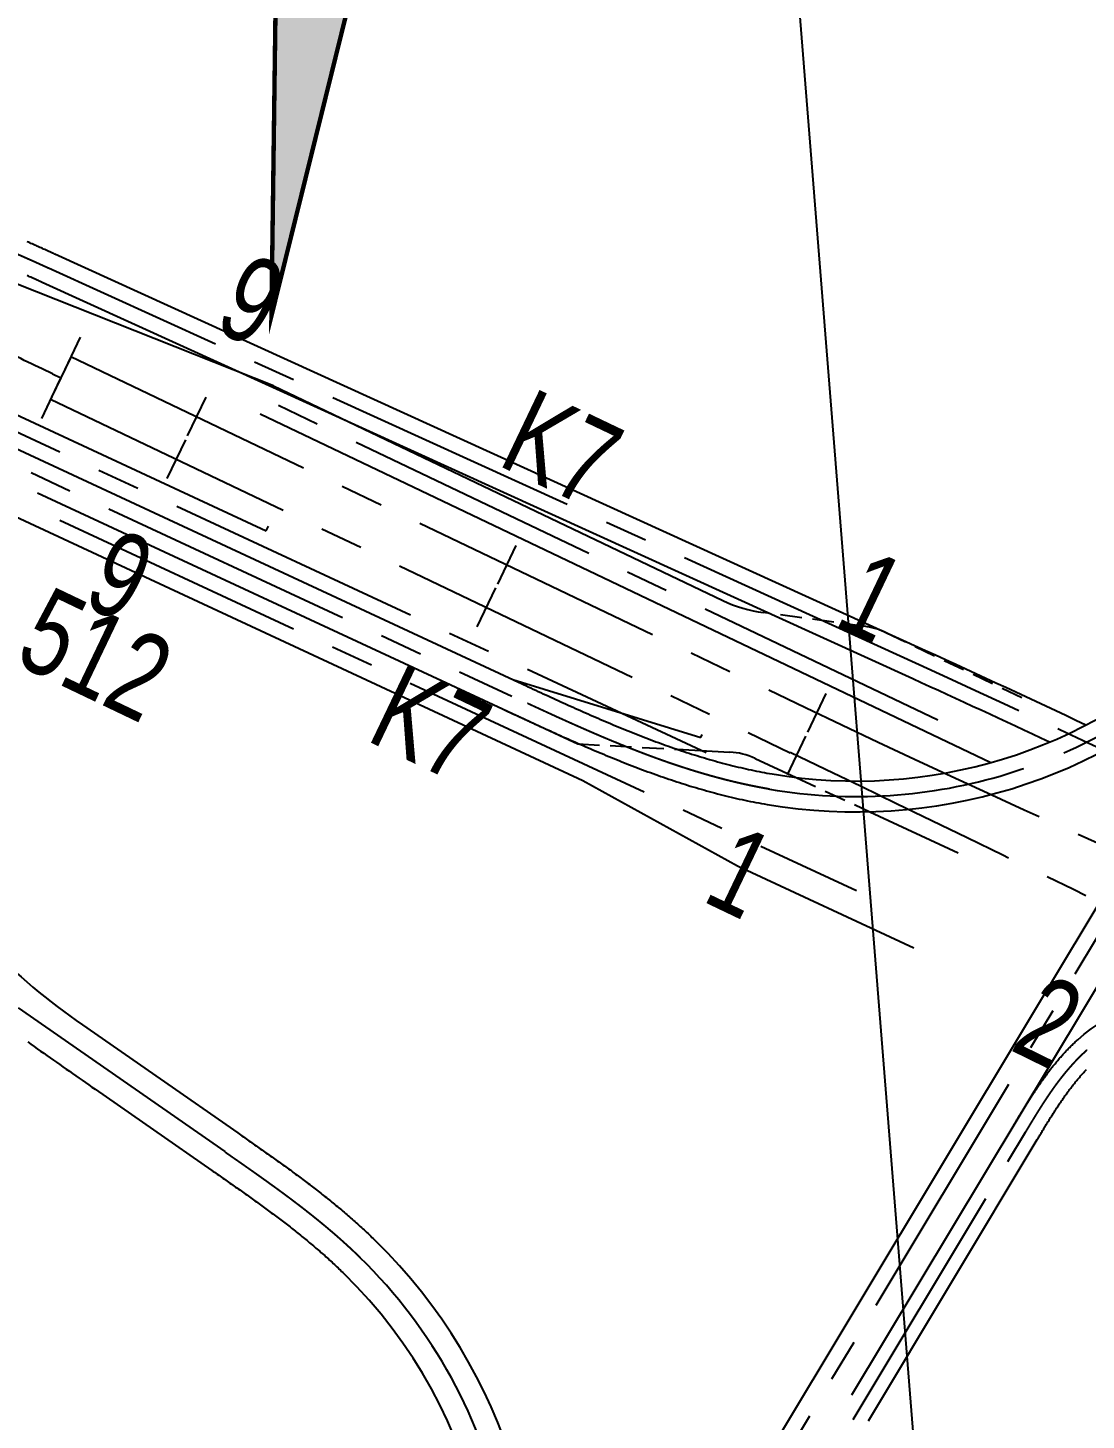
# Model space of a CAD drawing. Header units: millimetres. Extents: x 29316 to 52938, y 29851 to 35526.
# Drawn here: x 36572.7 to 36880.6, y 32981.2 to 33386.2 of the extents above; entities that cross this region are included whole.
import ezdxf
from ezdxf.enums import TextEntityAlignment as Align

# ---------------------------------------------------------------- set-up
doc = ezdxf.new("R2010")
doc.units = ezdxf.units.MM
doc.header["$MEASUREMENT"] = 0
doc.linetypes.add('CENTER2', pattern=[1.125, 0.75, -0.125, 0.125, -0.125])
doc.linetypes.add('DASHED2', pattern=[0.375, 0.25, -0.125])
doc.layers.get('0').update_dxf_attribs({"linetype": 'CONTINUOUS'})
for name, color, linetype in [('D-道路-车行道边线', 5, 'CONTINUOUS'), ('标注_桩号', 2, 'CONTINUOUS'), ('道路中线_A', 7, 'CONTINUOUS')]:
    doc.layers.add(name, color=color, linetype=linetype)
doc.layers.add('平面分图边界', color=1, linetype='CONTINUOUS', plot=False)
doc.styles.get("Standard").update_dxf_attribs({"font": 'rc9.shx', "width": 0.75, "height": 6, "bigfont": 'hztxt.shx'})

msp = doc.modelspace()

# ---------------------------------------------------------------- hatches: boundary and pattern name
at = {"true_color": 0xffffff}
h = msp.add_hatch(color=7, dxfattribs=at)
edge = h.paths.add_edge_path()
edge.add_line((36643.55, 33302.43), (36675.84, 33432.63))
edge.add_line((36675.84, 33432.63), (36771.84, 33460.49))
edge.add_arc((36769.7, 33467.87), 7.68, 286.1831, 376.1831)
edge.add_line((36777.07, 33470.01), (36764.27, 33514.14))
edge.add_arc((36756.89, 33512), 7.68, 16.1831, 106.1831)
edge.add_line((36754.75, 33519.37), (36534.15, 33455.35))
edge.add_arc((36536.29, 33447.98), 7.68, 106.1831, 196.1831)
edge.add_line((36528.91, 33445.84), (36541.72, 33401.71))
edge.add_arc((36549.1, 33403.85), 7.68, 196.1831, 286.1831)
edge.add_line((36551.24, 33396.47), (36645.17, 33423.73))
edge.add_line((36645.17, 33423.73), (36643.55, 33302.43))

# ---------------------------------------------------------------- linework, layer by layer
at = {"color": 1, "linetype": 'CENTER2', "ltscale": 100}
for p, q in [((36585.22, 33290.6), (36798.97, 33188.47)), ((36579.31, 33278.23), (36794.49, 33175.36))]:
    msp.add_line(p, q, dxfattribs=at)
at = {"color": 6, "linetype": 'CENTER2', "ltscale": 100}
msp.add_line((36579.89, 33285.55), (36582.27, 33284.41), dxfattribs=at)
at = {"color": 1, "const_width": 1.28}
msp.add_lwpolyline([(36643.55, 33302.43), (36675.84, 33432.63), (36771.84, 33460.49, 0.414214), (36777.07, 33470.01), (36764.27, 33514.14, 0.414214), (36754.75, 33519.37), (36534.15, 33455.35, 0.414214), (36528.91, 33445.84), (36541.72, 33401.71, 0.414214), (36551.24, 33396.47), (36645.17, 33423.73)], format="xyb", close=True, dxfattribs=at)
at = {"color": 1, "linetype": 'CENTER2', "ltscale": 100, "flags": 128}
msp.add_lwpolyline([(36579.89, 33285.55), (36578.86, 33286.04), (36577.83, 33286.53), (36576.8, 33287.03), (36575.77, 33287.52), (36574.73, 33288.01), (36573.7, 33288.51), (36572.67, 33289), (36571.64, 33289.49), (36570.61, 33289.99), (36569.58, 33290.48), (36568.55, 33290.97), (36567.52, 33291.47), (36566.49, 33291.96), (36565.46, 33292.45), (36564.42, 33292.95), (36563.39, 33293.44), (36562.36, 33293.93), (36561.33, 33294.43), (36560.3, 33294.92), (36559.27, 33295.41), (36558.24, 33295.9), (36557.21, 33296.4), (36556.17, 33296.89), (36555.14, 33297.38), (36554.11, 33297.87), (36553.08, 33298.37), (36552.05, 33298.86), (36551.02, 33299.35), (36549.98, 33299.84), (36548.95, 33300.34), (36547.92, 33300.83), (36546.89, 33301.32), (36545.86, 33301.81), (36544.83, 33302.3), (36543.79, 33302.79), (36542.76, 33303.28), (36541.73, 33303.78), (36540.7, 33304.27), (36539.67, 33304.76), (36538.63, 33305.25), (36537.6, 33305.74), (36536.57, 33306.23), (36535.54, 33306.72), (36534.5, 33307.21), (36533.47, 33307.7), (36532.44, 33308.19), (36531.41, 33308.68), (36530.37, 33309.17), (36529.34, 33309.66), (36528.31, 33310.15), (36527.27, 33310.64), (36526.24, 33311.13), (36525.21, 33311.62), (36524.17, 33312.11), (36523.14, 33312.59), (36522.11, 33313.08), (36521.07, 33313.57), (36520.04, 33314.06), (36519.01, 33314.55), (36517.97, 33315.03), (36516.94, 33315.52), (36515.91, 33316.01), (36514.87, 33316.5), (36513.84, 33316.98), (36512.8, 33317.47), (36511.77, 33317.96), (36510.73, 33318.44), (36509.7, 33318.93), (36508.67, 33319.41), (36507.63, 33319.9), (36506.6, 33320.38), (36505.56, 33320.87), (36504.53, 33321.35), (36503.49, 33321.84), (36502.46, 33322.32), (36501.42, 33322.81), (36500.38, 33323.29), (36499.35, 33323.78), (36498.31, 33324.26), (36497.28, 33324.74), (36496.24, 33325.22), (36495.2, 33325.71), (36494.17, 33326.19), (36493.13, 33326.67), (36492.1, 33327.15), (36491.06, 33327.63), (36490.02, 33328.12), (36488.99, 33328.6), (36487.95, 33329.08), (36486.91, 33329.56), (36485.87, 33330.04), (36484.84, 33330.52), (36483.8, 33331), (36482.76, 33331.48), (36481.72, 33331.95), (36480.68, 33332.43), (36479.65, 33332.91), (36478.61, 33333.39), (36477.57, 33333.87), (36476.53, 33334.34), (36475.49, 33334.82), (36474.45, 33335.3), (36473.41, 33335.77), (36472.38, 33336.25), (36471.34, 33336.72), (36470.3, 33337.2), (36469.26, 33337.67), (36468.22, 33338.15), (36467.18, 33338.62), (36466.14, 33339.1), (36465.1, 33339.57), (36464.06, 33340.04), (36463.01, 33340.51), (36461.97, 33340.99), (36460.93, 33341.46), (36459.89, 33341.93), (36458.85, 33342.4), (36457.81, 33342.87), (36456.77, 33343.34), (36455.72, 33343.81), (36454.68, 33344.28), (36453.64, 33344.75), (36452.6, 33345.22), (36451.56, 33345.69), (36450.51, 33346.16), (36449.47, 33346.62), (36448.43, 33347.09), (36447.38, 33347.56), (36446.34, 33348.02), (36445.3, 33348.49), (36444.25, 33348.95), (36443.21, 33349.42), (36442.16, 33349.88), (36441.12, 33350.35), (36440.07, 33350.81), (36439.03, 33351.27), (36437.98, 33351.74), (36436.94, 33352.2), (36435.89, 33352.66), (36434.85, 33353.12), (36433.8, 33353.58), (36432.75, 33354.04), (36431.71, 33354.5), (36430.66, 33354.96), (36429.62, 33355.42), (36428.57, 33355.88), (36427.52, 33356.34), (36426.47, 33356.8), (36425.43, 33357.25), (36424.38, 33357.71), (36423.33, 33358.17), (36422.28, 33358.62), (36421.23, 33359.08), (36420.18, 33359.53), (36419.14, 33359.99), (36418.09, 33360.44), (36417.04, 33360.89), (36415.99, 33361.34), (36414.94, 33361.8), (36413.89, 33362.25), (36412.84, 33362.7), (36411.79, 33363.15), (36410.74, 33363.6), (36409.68, 33364.05), (36408.63, 33364.5), (36407.58, 33364.94), (36406.53, 33365.39), (36405.48, 33365.84), (36404.43, 33366.29), (36403.37, 33366.73), (36402.32, 33367.18), (36401.27, 33367.62), (36400.21, 33368.07), (36399.16, 33368.51), (36398.11, 33368.95), (36397.05, 33369.4), (36396, 33369.84), (36394.95, 33370.28), (36393.89, 33370.72), (36392.84, 33371.16), (36392.84, 33371.16)], dxfattribs=at)
at = {"color": 1, "linetype": 'CENTER2', "ltscale": 100}
for centre, radius, start, end in [((38523.4, 36797.67), 4000, 244.46203, 247.1437), ((32481.55, 24153.25), 10000, 63.401416, 64.450306)]:
    msp.add_arc(centre, radius, start, end, dxfattribs=at)
at = {"layer": 'D-道路-车行道边线'}
for p, q in [((36812.47, 32988.59), (37061.68, 33403.53)), ((36644.13, 33282.03), (36537.3, 33324.38)), ((36833.87, 33205.01), (36580.56, 33320.36)), ((36830.14, 33196.82), (36576.83, 33312.17)), ((36496.15, 33297.8), (36715.4, 33195.88)), ((36515.9, 33298.54), (36642.04, 33239.9)), ((36644.13, 33282.03), (36774.91, 33219.63)), ((36640.25, 33273.91), (36852.83, 33172.47)), ((36537.4, 33258.77), (36734.2, 33167.29)), ((36575.51, 33250.98), (36732.73, 33177.9)), ((36642.04, 33239.9), (36642.73, 33241.22)), ((36686.96, 32802.92), (36930.59, 33208.57)), ((36713.77, 33196.63), (36768.46, 33179.77)), ((36768.46, 33179.77), (36768.9, 33180.67, 18.23)), ((36761.63, 33176.35), (36776.91, 33175.54)), ((36784.28, 33173.7), (36796.2, 33168.16)), ((36734.2, 33167.29), (36779.17, 33142.44)), ((36817.71, 33158.16), (36843.37, 33146.23)), ((36779.17, 33142.44), (36830.51, 33118.57)), ((36588.56, 33096.17), (36633.74, 33064.74)), ((36592.26, 33077.45), (36626.17, 33053.86)), ((36817.24, 32981), (36866.4, 33062.86))]:
    msp.add_line(p, q, dxfattribs=at)
at = {"layer": 'D-道路-车行道边线', "linetype": 'DASHED2', "ltscale": 25}
for p, q in [((36816.46, 33212.04), (36786.73, 33216.09)), ((36822.37, 33210.28), (36864.68, 33190.09)), ((36796.2, 33168.16), (36817.71, 33158.16))]:
    msp.add_line(p, q, dxfattribs=at)
at = {"layer": 'D-道路-车行道边线'}
for points in [[(36580.56, 33320.36), (36580.2, 33320.53), (36579.83, 33320.7), (36579.47, 33320.86), (36579.1, 33321.03), (36578.74, 33321.19), (36578.37, 33321.36), (36578.01, 33321.53), (36577.64, 33321.69), (36577.27, 33321.86), (36576.91, 33322.02), (36576.54, 33322.19), (36576.17, 33322.36), (36575.8, 33322.52), (36575.43, 33322.69), (36575.06, 33322.85), (36574.69, 33323.02), (36574.32, 33323.18), (36573.95, 33323.34), (36573.58, 33323.51), (36573.21, 33323.67), (36572.84, 33323.84), (36572.47, 33324)], [(36576.83, 33312.17), (36576.47, 33312.34), (36576.1, 33312.51), (36575.74, 33312.67), (36575.38, 33312.84), (36575.01, 33313), (36574.65, 33313.17), (36574.29, 33313.33), (36573.93, 33313.49), (36573.56, 33313.66), (36573.2, 33313.82), (36572.84, 33313.98), (36572.48, 33314.15)], [(36715.4, 33195.88), (36716.12, 33195.54), (36716.85, 33195.2), (36717.57, 33194.87), (36718.3, 33194.53), (36719.02, 33194.19), (36719.75, 33193.86), (36720.47, 33193.52), (36721.19, 33193.19), (36721.92, 33192.85), (36722.64, 33192.52), (36723.37, 33192.18), (36724.09, 33191.85), (36724.82, 33191.52), (36725.54, 33191.18), (36726.26, 33190.85), (36726.99, 33190.52), (36727.71, 33190.19), (36728.44, 33189.86), (36729.16, 33189.53), (36729.89, 33189.21), (36730.61, 33188.88), (36731.33, 33188.55), (36732.06, 33188.23), (36732.79, 33187.9), (36733.51, 33187.58), (36734.24, 33187.26), (36734.96, 33186.94), (36735.69, 33186.62), (36736.41, 33186.3), (36737.14, 33185.98), (36737.87, 33185.66), (36738.59, 33185.35), (36739.32, 33185.04), (36740.05, 33184.72), (36740.78, 33184.41), (36741.51, 33184.1), (36742.24, 33183.8), (36742.97, 33183.49), (36743.69, 33183.18), (36744.42, 33182.88), (36745.16, 33182.58), (36745.89, 33182.28), (36746.62, 33181.98), (36747.35, 33181.69), (36748.08, 33181.39), (36748.81, 33181.1), (36749.55, 33180.81), (36750.28, 33180.52), (36751.02, 33180.23), (36751.75, 33179.95), (36752.49, 33179.66), (36753.22, 33179.38), (36753.96, 33179.1), (36754.7, 33178.83), (36755.43, 33178.55), (36756.17, 33178.28), (36756.91, 33178.01), (36757.65, 33177.75), (36758.39, 33177.48), (36759.13, 33177.22), (36759.87, 33176.96), (36760.61, 33176.7), (36761.36, 33176.44), (36762.1, 33176.19), (36762.84, 33175.94), (36763.59, 33175.7), (36764.33, 33175.45), (36765.08, 33175.21), (36765.82, 33174.97), (36766.57, 33174.73), (36767.32, 33174.5), (36768.07, 33174.27), (36768.81, 33174.04), (36769.56, 33173.82), (36770.31, 33173.6), (36771.06, 33173.38), (36771.82, 33173.16), (36772.57, 33172.95), (36773.32, 33172.74), (36774.07, 33172.54), (36774.83, 33172.33), (36775.58, 33172.13), (36776.34, 33171.94), (36777.09, 33171.75), (36777.85, 33171.56), (36778.61, 33171.37), (36779.37, 33171.19), (36780.12, 33171.01), (36780.88, 33170.84), (36781.64, 33170.67), (36782.4, 33170.5), (36783.16, 33170.33), (36783.92, 33170.17), (36784.69, 33170.02), (36785.45, 33169.87), (36786.21, 33169.72), (36786.97, 33169.57), (36787.74, 33169.43), (36788.5, 33169.3), (36789.28, 33169.16)], [(36711.6, 33187.72), (36712.33, 33187.38), (36713.05, 33187.04), (36713.78, 33186.7), (36714.51, 33186.37), (36715.23, 33186.03), (36715.96, 33185.69), (36716.69, 33185.36), (36717.41, 33185.02), (36718.14, 33184.68), (36718.87, 33184.35), (36719.6, 33184.01), (36720.33, 33183.67), (36721.06, 33183.34), (36721.79, 33183), (36722.52, 33182.67), (36723.25, 33182.33), (36723.98, 33182), (36724.71, 33181.67), (36725.45, 33181.34), (36726.18, 33181), (36726.91, 33180.67), (36727.65, 33180.34), (36728.38, 33180.01), (36729.12, 33179.68), (36729.85, 33179.36), (36730.59, 33179.03), (36731.33, 33178.7), (36732.07, 33178.38), (36732.8, 33178.05), (36733.54, 33177.73), (36734.28, 33177.41), (36735.03, 33177.09), (36735.77, 33176.77), (36736.51, 33176.45), (36737.25, 33176.13), (36738, 33175.82), (36738.74, 33175.5), (36739.49, 33175.19), (36740.24, 33174.88), (36740.98, 33174.57), (36741.73, 33174.26), (36742.48, 33173.95), (36743.23, 33173.64), (36743.98, 33173.34), (36744.73, 33173.04), (36745.49, 33172.74), (36746.24, 33172.44), (36747, 33172.14), (36747.75, 33171.84), (36748.51, 33171.55), (36749.27, 33171.26), (36750.03, 33170.97), (36750.79, 33170.68), (36751.55, 33170.4), (36752.31, 33170.11), (36753.07, 33169.83), (36753.84, 33169.55), (36754.6, 33169.28), (36755.37, 33169), (36756.14, 33168.73), (36756.9, 33168.46), (36757.67, 33168.19), (36758.45, 33167.93), (36759.22, 33167.67), (36759.99, 33167.41), (36760.76, 33167.15), (36761.54, 33166.89), (36762.32, 33166.64), (36763.09, 33166.39), (36763.87, 33166.15), (36764.65, 33165.9), (36765.43, 33165.66), (36766.21, 33165.43), (36767, 33165.19), (36767.78, 33164.96), (36768.57, 33164.73), (36769.35, 33164.51), (36770.14, 33164.28), (36770.93, 33164.06), (36771.72, 33163.85), (36772.51, 33163.64), (36773.31, 33163.43), (36774.1, 33163.22), (36774.89, 33163.02), (36775.69, 33162.82), (36776.49, 33162.62), (36777.28, 33162.43), (36778.08, 33162.25), (36778.88, 33162.06), (36779.69, 33161.88), (36780.49, 33161.7), (36781.29, 33161.53), (36782.1, 33161.36), (36782.9, 33161.2), (36783.71, 33161.04), (36784.52, 33160.88), (36785.33, 33160.73), (36786.14, 33160.58), (36786.95, 33160.43), (36787.75, 33160.29)], [(36572.64, 33091.22), (36573.57, 33090.55), (36574.5, 33089.89), (36575.43, 33089.23), (36576.36, 33088.57), (36577.3, 33087.91), (36578.23, 33087.26), (36579.16, 33086.6), (36580.1, 33085.94), (36581.03, 33085.29), (36581.96, 33084.63), (36582.9, 33083.98), (36583.83, 33083.32), (36584.77, 33082.67), (36585.7, 33082.02), (36586.64, 33081.36), (36587.58, 33080.71), (36588.51, 33080.06), (36589.45, 33079.41), (36590.39, 33078.75), (36591.32, 33078.1), (36592.26, 33077.45)], [(36859.55, 33066.97), (36859.7, 33067.23), (36859.85, 33067.49), (36860.01, 33067.75), (36860.16, 33068.01), (36860.32, 33068.26), (36860.47, 33068.52), (36860.63, 33068.78), (36860.79, 33069.04), (36860.94, 33069.3), (36861.1, 33069.56), (36861.26, 33069.81), (36861.41, 33070.07), (36861.57, 33070.33), (36861.73, 33070.59), (36861.88, 33070.85), (36862.04, 33071.11), (36862.2, 33071.37), (36862.36, 33071.63), (36862.52, 33071.89), (36862.68, 33072.15), (36862.84, 33072.41), (36863, 33072.67), (36863.16, 33072.93), (36863.32, 33073.18), (36863.49, 33073.44), (36863.65, 33073.7), (36863.81, 33073.96), (36863.98, 33074.22), (36864.14, 33074.48), (36864.31, 33074.74), (36864.47, 33075), (36864.64, 33075.26), (36864.8, 33075.52), (36864.97, 33075.77), (36865.14, 33076.03), (36865.31, 33076.29), (36865.48, 33076.55), (36865.65, 33076.81), (36865.82, 33077.07), (36865.99, 33077.32), (36866.16, 33077.58), (36866.34, 33077.84), (36866.51, 33078.09), (36866.68, 33078.35), (36866.86, 33078.61), (36867.04, 33078.86), (36867.21, 33079.12), (36867.39, 33079.37), (36867.57, 33079.63), (36867.75, 33079.88), (36867.93, 33080.14), (36868.11, 33080.39), (36868.29, 33080.65), (36868.48, 33080.9), (36868.66, 33081.15), (36868.85, 33081.41), (36869.03, 33081.66), (36869.22, 33081.91), (36869.41, 33082.16), (36869.6, 33082.41), (36869.79, 33082.66), (36869.98, 33082.91), (36870.17, 33083.16), (36870.37, 33083.41), (36870.56, 33083.66), (36870.76, 33083.91), (36870.96, 33084.15), (36871.15, 33084.4), (36871.35, 33084.64), (36871.55, 33084.89), (36871.76, 33085.13), (36871.96, 33085.38), (36872.16, 33085.62), (36872.37, 33085.86), (36872.57, 33086.1), (36872.78, 33086.35), (36872.99, 33086.59), (36873.2, 33086.83), (36873.41, 33087.06), (36873.63, 33087.3), (36873.84, 33087.54), (36874.06, 33087.77), (36874.27, 33088.01), (36874.49, 33088.24), (36874.71, 33088.48), (36874.93, 33088.71), (36875.15, 33088.94), (36875.38, 33089.17), (36875.6, 33089.4), (36875.83, 33089.63), (36876.06, 33089.86), (36876.28, 33090.08), (36876.52, 33090.31), (36876.75, 33090.53), (36876.98, 33090.75), (36877.22, 33090.97), (36877.45, 33091.2), (36877.69, 33091.41), (36877.93, 33091.63), (36878.16, 33091.84)], [(36866.4, 33062.86), (36866.56, 33063.11), (36866.71, 33063.37), (36866.87, 33063.63), (36867.02, 33063.88), (36867.17, 33064.14), (36867.33, 33064.39), (36867.48, 33064.65), (36867.64, 33064.91), (36867.79, 33065.16), (36867.94, 33065.42), (36868.1, 33065.67), (36868.25, 33065.92), (36868.41, 33066.18), (36868.56, 33066.43), (36868.71, 33066.69), (36868.87, 33066.94), (36869.02, 33067.19), (36869.18, 33067.44), (36869.33, 33067.69), (36869.49, 33067.95), (36869.64, 33068.2), (36869.8, 33068.45), (36869.95, 33068.7), (36870.11, 33068.95), (36870.27, 33069.2), (36870.42, 33069.45), (36870.58, 33069.69), (36870.74, 33069.94), (36870.89, 33070.19), (36871.05, 33070.44), (36871.21, 33070.68), (36871.37, 33070.93), (36871.52, 33071.18), (36871.68, 33071.42), (36871.84, 33071.67), (36872, 33071.91), (36872.16, 33072.15), (36872.32, 33072.4), (36872.48, 33072.64), (36872.64, 33072.88), (36872.8, 33073.12), (36872.97, 33073.36), (36873.13, 33073.6), (36873.29, 33073.84), (36873.45, 33074.08), (36873.62, 33074.32), (36873.78, 33074.56), (36873.95, 33074.79), (36874.11, 33075.03), (36874.28, 33075.26), (36874.45, 33075.5), (36874.61, 33075.73), (36874.78, 33075.97), (36874.95, 33076.2), (36875.12, 33076.43), (36875.29, 33076.66), (36875.46, 33076.89), (36875.63, 33077.12), (36875.8, 33077.35), (36875.97, 33077.58), (36876.15, 33077.8), (36876.32, 33078.03), (36876.49, 33078.26), (36876.67, 33078.48), (36876.84, 33078.71), (36877.02, 33078.93), (36877.2, 33079.15), (36877.38, 33079.37), (36877.55, 33079.59), (36877.73, 33079.81), (36877.91, 33080.03), (36878.1, 33080.25), (36878.28, 33080.46), (36878.46, 33080.68), (36878.64, 33080.89), (36878.83, 33081.11), (36879.01, 33081.32), (36879.2, 33081.53), (36879.38, 33081.74), (36879.57, 33081.95), (36879.76, 33082.16), (36879.95, 33082.36), (36880.14, 33082.57), (36880.33, 33082.78), (36880.52, 33082.98), (36880.71, 33083.18)], [(36633.74, 33064.74), (36634.15, 33064.45), (36634.56, 33064.17), (36634.97, 33063.88), (36635.38, 33063.59), (36635.79, 33063.31), (36636.2, 33063.02), (36636.61, 33062.73), (36637.02, 33062.45), (36637.44, 33062.16), (36637.85, 33061.87), (36638.26, 33061.59), (36638.67, 33061.3), (36639.08, 33061.01), (36639.49, 33060.72), (36639.91, 33060.43), (36640.32, 33060.14), (36640.73, 33059.85), (36641.14, 33059.56), (36641.56, 33059.27), (36641.97, 33058.98), (36642.38, 33058.69), (36642.79, 33058.4), (36643.2, 33058.11), (36643.62, 33057.82), (36644.03, 33057.52), (36644.44, 33057.23), (36644.85, 33056.94), (36645.26, 33056.64), (36645.68, 33056.35), (36646.09, 33056.05), (36646.5, 33055.76), (36646.91, 33055.46), (36647.32, 33055.16), (36647.73, 33054.87), (36648.14, 33054.57), (36648.55, 33054.27), (36648.96, 33053.97), (36649.37, 33053.67), (36649.78, 33053.37), (36650.19, 33053.07), (36650.6, 33052.77), (36651.01, 33052.46), (36651.42, 33052.16), (36651.83, 33051.85), (36652.24, 33051.55), (36652.65, 33051.24), (36653.06, 33050.94), (36653.46, 33050.63), (36653.87, 33050.32), (36654.28, 33050.01), (36654.69, 33049.71), (36655.09, 33049.39), (36655.5, 33049.08), (36655.9, 33048.77), (36656.31, 33048.46), (36656.71, 33048.15), (36657.12, 33047.83), (36657.52, 33047.51), (36657.93, 33047.2), (36658.33, 33046.88), (36658.73, 33046.56), (36659.13, 33046.24), (36659.54, 33045.92), (36659.94, 33045.6), (36660.34, 33045.28), (36660.74, 33044.96), (36661.14, 33044.63), (36661.54, 33044.31), (36661.94, 33043.98), (36662.33, 33043.65), (36662.73, 33043.32), (36663.13, 33043), (36663.52, 33042.66), (36663.92, 33042.33), (36664.32, 33042), (36664.71, 33041.67), (36665.1, 33041.33), (36665.5, 33040.99), (36665.89, 33040.66), (36666.28, 33040.32), (36666.67, 33039.98), (36667.06, 33039.64), (36667.45, 33039.3), (36667.84, 33038.95), (36668.23, 33038.61), (36668.61, 33038.26), (36669, 33037.91), (36669.38, 33037.57), (36669.77, 33037.22), (36670.15, 33036.87), (36670.53, 33036.51), (36670.91, 33036.16), (36671.3, 33035.8), (36671.67, 33035.45), (36672.05, 33035.09), (36672.43, 33034.73), (36672.81, 33034.37), (36673.18, 33034.01), (36673.56, 33033.65), (36673.92, 33033.29)], [(36626.17, 33053.86), (36626.58, 33053.57), (36626.99, 33053.29), (36627.4, 33053), (36627.81, 33052.72), (36628.22, 33052.43), (36628.63, 33052.15), (36629.04, 33051.86), (36629.45, 33051.58), (36629.85, 33051.29), (36630.26, 33051.01), (36630.67, 33050.72), (36631.08, 33050.44), (36631.49, 33050.15), (36631.89, 33049.87), (36632.3, 33049.58), (36632.71, 33049.3), (36633.11, 33049.01), (36633.52, 33048.73), (36633.92, 33048.44), (36634.33, 33048.16), (36634.73, 33047.87), (36635.14, 33047.58), (36635.54, 33047.3), (36635.94, 33047.01), (36636.35, 33046.73), (36636.75, 33046.44), (36637.15, 33046.15), (36637.55, 33045.86), (36637.96, 33045.58), (36638.36, 33045.29), (36638.76, 33045), (36639.16, 33044.71), (36639.56, 33044.43), (36639.96, 33044.14), (36640.35, 33043.85), (36640.75, 33043.56), (36641.15, 33043.27), (36641.55, 33042.98), (36641.94, 33042.69), (36642.34, 33042.4), (36642.73, 33042.1), (36643.13, 33041.81), (36643.52, 33041.52), (36643.92, 33041.23), (36644.31, 33040.94), (36644.7, 33040.64), (36645.09, 33040.35), (36645.49, 33040.05), (36645.88, 33039.76), (36646.27, 33039.46), (36646.65, 33039.17), (36647.04, 33038.87), (36647.43, 33038.57), (36647.82, 33038.28), (36648.2, 33037.98), (36648.59, 33037.68), (36648.97, 33037.38), (36649.36, 33037.08), (36649.74, 33036.78), (36650.12, 33036.48), (36650.51, 33036.18), (36650.89, 33035.87), (36651.27, 33035.57), (36651.65, 33035.27), (36652.03, 33034.96), (36652.4, 33034.66), (36652.78, 33034.35), (36653.16, 33034.05), (36653.53, 33033.74), (36653.91, 33033.43), (36654.28, 33033.12), (36654.65, 33032.81), (36655.02, 33032.5), (36655.39, 33032.19), (36655.76, 33031.88), (36656.13, 33031.57), (36656.5, 33031.25), (36656.87, 33030.94), (36657.23, 33030.63), (36657.6, 33030.31), (36657.96, 33029.99), (36658.32, 33029.68), (36658.69, 33029.36), (36659.05, 33029.04), (36659.41, 33028.72), (36659.76, 33028.4), (36660.12, 33028.08), (36660.48, 33027.75), (36660.83, 33027.43), (36661.19, 33027.11), (36661.54, 33026.78), (36661.89, 33026.45), (36662.24, 33026.13), (36662.59, 33025.8), (36662.94, 33025.47), (36663.29, 33025.14), (36663.64, 33024.81), (36663.98, 33024.48), (36664.32, 33024.15), (36664.67, 33023.8)]]:
    msp.add_lwpolyline(points, dxfattribs=at)
for points in [[(36789.27, 33169.16, 0.237247), (36914.25, 33207.47, 0.237247)], [(36787.76, 33160.29, 0.237247), (36920.47, 33200.97, 0.237247)], [(36878.17, 33091.85, -0.185275), (36914.33, 33105.61, -0.226992)]]:
    msp.add_lwpolyline(points, format="xyb", dxfattribs=at)
at = {"layer": 'D-道路-车行道边线', "linetype": 'DASHED2', "ltscale": 25}
msp.add_lwpolyline([(36732.73, 33177.9), (36761.63, 33176.35)], dxfattribs=at)
at = {"layer": 'D-道路-车行道边线'}
for centre, radius, start, end in [((36792.13, 33255.73), 40, 244.4913, 262.2377), ((35174.29, 29560.59), 4004.5, 64.78051, 65.51656), ((35174.29, 29560.59), 3995.5, 64.88781, 65.51656), ((36775.84, 33155.56), 20, 65.0678, 86.9429), ((36702.78, 33260.34), 200, 224.7767, 235.1734), ((36564.39, 32921.33), 156.62, 348.1217, 45.6241), ((36564.39, 32921.33), 143.37, 338.8069, 45.6241)]:
    msp.add_arc(centre, radius, start, end, dxfattribs=at)
at = {"layer": 'D-道路-车行道边线', "linetype": 'DASHED2', "ltscale": 25}
msp.add_arc((36813.76, 33192.23), 20, 64.4913, 82.2377, dxfattribs=at)
at = {"layer": '平面分图边界', "color": 2, "flags": 128}
msp.add_lwpolyline([(36721.87, 34334.6), (45244.71, 35015.52), (45452.57, 32413.81), (36929.73, 31732.89)], close=True, dxfattribs=at)
at = {"layer": '标注_桩号'}
for p, q in [((36587.91, 33296.23), (36582.52, 33284.96)), ((36584.96, 33290.05), (36579.57, 33278.77)), ((36584.96, 33290.05), (36579.57, 33278.77)), ((36582, 33283.87), (36576.61, 33272.59)), ((36624.44, 33278.78), (36619.06, 33267.5)), ((36618.53, 33266.4), (36613.14, 33255.13)), ((36714.67, 33235.67), (36709.29, 33224.39)), ((36708.75, 33223.27), (36703.36, 33212)), ((36804.9, 33192.56), (36799.52, 33181.28)), ((36798.98, 33180.14), (36793.58, 33168.87))]:
    msp.add_line(p, q, dxfattribs=at)
at = {"layer": '道路中线_A', "color": 6, "linetype": 'CENTER2', "ltscale": 100}
for p, q in [((37031.79, 33368.13), (36690.91, 32800.56)), ((36832.01, 33200.92), (36578.7, 33316.27)), ((36494.25, 33293.72), (36713.5, 33191.8)), ((36514, 33294.46), (36770.08, 33175.42)), ((36837.41, 33184.82), (36642.19, 33277.97)), ((36581.95, 33243.02), (36813.76, 33135.26)), ((36569.84, 33101.12), (36629.95, 33059.3)), ((36812.81, 32981.38), (36862.97, 33064.92))]:
    msp.add_line(p, q, dxfattribs=at)
at = {"layer": '道路中线_A', "color": 6, "linetype": 'CENTER2', "ltscale": 100, "flags": 128}
for points in [[(36578.7, 33316.27, -0.000003), (36578.49, 33316.36, -0.000008), (36578.29, 33316.45, -0.000013), (36578.09, 33316.55, -0.000018), (36577.89, 33316.64, -0.000023), (36577.69, 33316.73, -0.000028), (36577.48, 33316.82, -0.000033), (36577.28, 33316.91, -0.000039), (36577.08, 33317.01, -0.000044), (36576.88, 33317.1, -0.000049), (36576.67, 33317.19, -0.000054), (36576.47, 33317.28, -0.000059), (36576.27, 33317.37, -0.000064), (36576.07, 33317.46, -0.000069), (36575.86, 33317.56, -0.000075), (36575.66, 33317.65, -0.00008), (36575.46, 33317.74, -0.000085), (36575.26, 33317.83, -0.00009), (36575.05, 33317.92, -0.000095), (36574.85, 33318.01, -0.0001), (36574.65, 33318.11, -0.000105), (36574.45, 33318.2, -0.000111), (36574.24, 33318.29, -0.000116), (36574.04, 33318.38, -0.000121), (36573.84, 33318.47, -0.000126), (36573.64, 33318.56, -0.000131), (36573.43, 33318.65, -0.000136), (36573.23, 33318.74, -0.000141), (36573.03, 33318.83, -0.000147), (36572.82, 33318.92, -0.000152), (36572.62, 33319.01, -0.000157), (36572.42, 33319.1, -0.000162), (36572.21, 33319.19, -0.000167), (36572.01, 33319.28, -0.000172), (36571.81, 33319.37, -0.000177), (36571.6, 33319.46, -0.000183), (36571.4, 33319.55, -0.000188), (36571.2, 33319.64, -0.000193), (36570.99, 33319.73, -0.000198), (36570.79, 33319.82, -0.000203), (36570.59, 33319.91, -0.000208), (36570.38, 33320, -0.000213), (36570.18, 33320.09, -0.000219), (36569.98, 33320.17, -0.000224), (36569.77, 33320.26, -0.000229), (36569.57, 33320.35, -0.000234), (36569.36, 33320.44, -0.000239), (36569.16, 33320.53, -0.000244), (36568.95, 33320.61, -0.000249), (36568.75, 33320.7, -0.000255), (36568.55, 33320.79, -0.00026), (36568.34, 33320.87, -0.000265), (36568.14, 33320.96, -0.00027), (36567.93, 33321.05, -0.000275), (36567.73, 33321.13, -0.00028), (36567.52, 33321.22, -0.000285), (36567.32, 33321.3, -0.000291), (36567.11, 33321.39, -0.000296), (36566.91, 33321.47, -0.000301), (36566.7, 33321.56, -0.000306), (36566.5, 33321.64, -0.000311), (36566.29, 33321.73, -0.000316), (36566.08, 33321.81, -0.000322), (36565.88, 33321.9, -0.000327), (36565.67, 33321.98, -0.000332), (36565.47, 33322.06, -0.000337), (36565.26, 33322.15, -0.000342), (36565.05, 33322.23, -0.000347), (36564.85, 33322.31, -0.000352), (36564.64, 33322.39, -0.000358), (36564.43, 33322.48, -0.000363), (36564.23, 33322.56, -0.000368), (36564.02, 33322.64, -0.000373), (36563.81, 33322.72, -0.000378), (36563.61, 33322.8, -0.000383), (36563.4, 33322.88, -0.000388), (36563.19, 33322.96, -0.000394), (36562.99, 33323.04, -0.000399), (36562.78, 33323.12, -0.000404), (36562.57, 33323.2, -0.000409), (36562.36, 33323.28, -0.000414), (36562.15, 33323.36, -0.000419), (36561.95, 33323.44, -0.000424), (36561.74, 33323.51, -0.00043), (36561.53, 33323.59, -0.000435), (36561.32, 33323.67, -0.00044), (36561.11, 33323.74, -0.000445), (36560.9, 33323.82, -0.00045), (36560.7, 33323.9, -0.000455), (36560.49, 33323.97, -0.00046), (36560.28, 33324.05, -0.000466), (36560.07, 33324.12, -0.000471), (36559.86, 33324.2, -0.000476), (36559.65, 33324.27, -0.000481), (36559.44, 33324.34, -0.000486), (36559.23, 33324.42, -0.000491), (36559.02, 33324.49, -0.000496), (36558.81, 33324.56, -0.000502), (36558.6, 33324.63, -0.000507), (36558.39, 33324.7, -0.000512), (36558.18, 33324.78, -0.000517), (36557.97, 33324.85, -0.000522), (36557.76, 33324.92, -0.000527), (36557.55, 33324.99, -0.000532), (36557.33, 33325.06, -0.000538), (36557.12, 33325.12, -0.000543), (36556.91, 33325.19, -0.000548), (36556.7, 33325.26, -0.000553), (36556.49, 33325.33, -0.000558), (36556.28, 33325.4, -0.000563), (36556.06, 33325.46, -0.000568), (36555.85, 33325.53, -0.000574), (36555.64, 33325.59, -0.000579), (36555.43, 33325.66, -0.000584), (36555.21, 33325.72, -0.000589), (36555, 33325.79, -0.000594), (36554.79, 33325.85, -0.000599), (36554.58, 33325.91, -0.000604), (36554.36, 33325.98, -0.00061), (36554.15, 33326.04, -0.000615), (36553.94, 33326.1, -0.00062), (36553.72, 33326.16, -0.000625), (36553.51, 33326.22, -0.00063), (36553.29, 33326.28, -0.000635), (36553.08, 33326.34, -0.00064), (36552.87, 33326.4, -0.000646), (36552.65, 33326.46, -0.000651), (36552.44, 33326.52, -0.000656), (36552.22, 33326.57, -0.000661), (36552.01, 33326.63, -0.000666), (36551.79, 33326.69, -0.000671), (36551.58, 33326.74, -0.000676), (36551.36, 33326.8, -0.000682), (36551.15, 33326.85, -0.000687), (36550.93, 33326.9, -0.000692), (36550.71, 33326.96, -0.000697), (36550.5, 33327.01, -0.000702), (36550.28, 33327.06, -0.000707), (36550.07, 33327.11, -0.000712), (36549.85, 33327.16, -0.000718), (36549.63, 33327.21, -0.000723), (36549.42, 33327.26, -0.000728), (36549.2, 33327.31, -0.000733), (36548.98, 33327.36, -0.000738), (36548.77, 33327.41, -0.000743), (36548.55, 33327.45, -0.000748), (36548.33, 33327.5, -0.000754), (36548.11, 33327.55, -0.000759), (36547.9, 33327.59, -0.000764), (36547.68, 33327.63, -0.000769), (36547.46, 33327.68, -0.000774), (36547.24, 33327.72, -0.000779), (36547.02, 33327.76, -0.000784), (36546.81, 33327.8, -0.00079), (36546.59, 33327.85, -0.000795), (36546.37, 33327.89, -0.0008), (36546.15, 33327.93, -0.000805), (36545.93, 33327.96, -0.00081), (36545.71, 33328, -0.000815), (36545.49, 33328.04, -0.00082), (36545.27, 33328.08, -0.000826), (36545.06, 33328.11, -0.000831), (36544.84, 33328.15, -0.000836), (36544.62, 33328.18, -0.000841), (36544.4, 33328.22, -0.000846), (36544.18, 33328.25, -0.000851), (36543.96, 33328.28, -0.000856), (36543.74, 33328.31, -0.000862), (36543.52, 33328.34, -0.000867), (36543.3, 33328.37, -0.000872), (36543.08, 33328.4, -0.000877), (36542.86, 33328.43, -0.000882), (36542.64, 33328.46, -0.000887), (36542.41, 33328.48, -0.000892), (36542.19, 33328.51, -0.000898), (36541.97, 33328.54, -0.000903), (36541.75, 33328.56, -0.000908), (36541.53, 33328.58, -0.000913), (36541.31, 33328.61, -0.000918), (36541.09, 33328.63, -0.000923), (36540.87, 33328.65)], [(36788.51, 33164.73, 0.000739), (36788.07, 33164.8, 0.000735), (36787.64, 33164.88, 0.00073), (36787.2, 33164.96, 0.000726), (36786.76, 33165.04, 0.000722), (36786.32, 33165.12, 0.000718), (36785.89, 33165.2, 0.000714), (36785.45, 33165.28, 0.00071), (36785.01, 33165.37, 0.000706), (36784.58, 33165.45, 0.000702), (36784.14, 33165.54, 0.000698), (36783.71, 33165.63, 0.000693), (36783.27, 33165.71, 0.000689), (36782.84, 33165.8, 0.000685), (36782.4, 33165.9, 0.000681), (36781.97, 33165.99, 0.000677), (36781.53, 33166.08, 0.000673), (36781.1, 33166.18, 0.000669), (36780.66, 33166.27, 0.000665), (36780.23, 33166.37, 0.00066), (36779.8, 33166.47, 0.000656), (36779.36, 33166.57, 0.000652), (36778.93, 33166.67, 0.000648), (36778.5, 33166.77, 0.000644), (36778.07, 33166.87, 0.00064), (36777.63, 33166.98, 0.000636), (36777.2, 33167.08, 0.000632), (36776.77, 33167.19, 0.000628), (36776.34, 33167.3, 0.000623), (36775.91, 33167.4, 0.000619), (36775.48, 33167.51, 0.000615), (36775.05, 33167.62, 0.000611), (36774.62, 33167.74, 0.000607), (36774.19, 33167.85, 0.000603), (36773.76, 33167.96, 0.000599), (36773.33, 33168.08, 0.000595), (36772.9, 33168.19, 0.000591), (36772.47, 33168.31, 0.000586), (36772.04, 33168.43, 0.000582), (36771.61, 33168.54, 0.000578), (36771.18, 33168.66, 0.000574), (36770.76, 33168.79, 0.00057), (36770.33, 33168.91, 0.000566), (36769.9, 33169.03, 0.000562), (36769.47, 33169.15, 0.000558), (36769.05, 33169.28, 0.000553), (36768.62, 33169.4, 0.000549), (36768.2, 33169.53, 0.000545), (36767.77, 33169.66, 0.000541), (36767.34, 33169.79, 0.000537), (36766.92, 33169.91, 0.000533), (36766.49, 33170.04, 0.000529), (36766.07, 33170.18, 0.000525), (36765.65, 33170.31, 0.000521), (36765.22, 33170.44, 0.000516), (36764.8, 33170.57, 0.000512), (36764.37, 33170.71, 0.000508), (36763.95, 33170.84, 0.000504), (36763.53, 33170.98, 0.0005), (36763.1, 33171.12, 0.000496), (36762.68, 33171.26, 0.000492), (36762.26, 33171.39, 0.000488), (36761.84, 33171.53, 0.000484), (36761.42, 33171.67, 0.000479), (36760.99, 33171.82, 0.000475), (36760.57, 33171.96, 0.000471), (36760.15, 33172.1, 0.000467), (36759.73, 33172.24, 0.000463), (36759.31, 33172.39, 0.000459), (36758.89, 33172.53, 0.000455), (36758.47, 33172.68, 0.000451), (36758.05, 33172.83, 0.000447), (36757.63, 33172.97, 0.000442), (36757.21, 33173.12, 0.000438), (36756.8, 33173.27, 0.000434), (36756.38, 33173.42, 0.00043), (36755.96, 33173.57, 0.000426), (36755.54, 33173.72, 0.000422), (36755.12, 33173.87, 0.000418), (36754.71, 33174.03, 0.000414), (36754.29, 33174.18, 0.000409), (36753.87, 33174.33, 0.000405), (36753.45, 33174.49, 0.000401), (36753.04, 33174.64, 0.000397), (36752.62, 33174.8, 0.000393), (36752.21, 33174.96, 0.000389), (36751.79, 33175.11, 0.000385), (36751.38, 33175.27, 0.000381), (36750.96, 33175.43, 0.000377), (36750.54, 33175.59, 0.000372), (36750.13, 33175.75, 0.000368), (36749.72, 33175.91, 0.000364), (36749.3, 33176.07, 0.00036), (36748.89, 33176.23, 0.000356), (36748.47, 33176.39, 0.000352), (36748.06, 33176.56, 0.000348), (36747.65, 33176.72, 0.000344), (36747.23, 33176.88, 0.00034), (36746.82, 33177.05, 0.000335), (36746.41, 33177.21, 0.000331), (36746, 33177.38, 0.000327), (36745.58, 33177.55, 0.000323), (36745.17, 33177.71, 0.000319), (36744.76, 33177.88, 0.000315), (36744.35, 33178.05, 0.000311), (36743.94, 33178.22, 0.000307), (36743.53, 33178.38, 0.000302), (36743.11, 33178.55, 0.000298), (36742.7, 33178.72, 0.000294), (36742.29, 33178.89, 0.00029), (36741.88, 33179.06, 0.000286), (36741.47, 33179.24, 0.000282), (36741.06, 33179.41, 0.000278), (36740.65, 33179.58, 0.000274), (36740.24, 33179.75, 0.00027), (36739.83, 33179.92, 0.000265), (36739.42, 33180.1, 0.000261), (36739.02, 33180.27, 0.000257), (36738.61, 33180.45, 0.000253), (36738.2, 33180.62, 0.000249), (36737.79, 33180.8, 0.000245), (36737.38, 33180.97, 0.000241), (36736.97, 33181.15, 0.000237), (36736.57, 33181.32, 0.000233), (36736.16, 33181.5, 0.000228), (36735.75, 33181.68, 0.000224), (36735.34, 33181.86, 0.00022), (36734.94, 33182.03, 0.000216), (36734.53, 33182.21, 0.000212), (36734.12, 33182.39, 0.000208), (36733.71, 33182.57, 0.000204), (36733.31, 33182.75, 0.0002), (36732.9, 33182.93, 0.000195), (36732.49, 33183.11, 0.000191), (36732.09, 33183.29, 0.000187), (36731.68, 33183.47, 0.000183), (36731.28, 33183.65, 0.000179), (36730.87, 33183.83, 0.000175), (36730.46, 33184.01, 0.000171), (36730.06, 33184.19, 0.000167), (36729.65, 33184.37, 0.000163), (36729.25, 33184.56, 0.000158), (36728.84, 33184.74, 0.000154), (36728.44, 33184.92, 0.00015), (36728.03, 33185.1, 0.000146), (36727.63, 33185.29, 0.000142), (36727.22, 33185.47, 0.000138), (36726.82, 33185.65, 0.000134), (36726.41, 33185.84, 0.00013), (36726.01, 33186.02, 0.000126), (36725.6, 33186.21, 0.000121), (36725.2, 33186.39, 0.000117), (36724.8, 33186.58, 0.000113), (36724.39, 33186.76, 0.000109), (36723.99, 33186.95, 0.000105), (36723.58, 33187.13, 0.000101), (36723.18, 33187.32, 0.000097), (36722.78, 33187.5, 0.000093), (36722.37, 33187.69, 0.000088), (36721.97, 33187.87, 0.000084), (36721.56, 33188.06, 0.00008), (36721.16, 33188.25, 0.000076), (36720.76, 33188.43, 0.000072), (36720.35, 33188.62, 0.000068), (36719.95, 33188.8, 0.000064), (36719.55, 33188.99, 0.00006), (36719.14, 33189.18, 0.000056), (36718.74, 33189.36, 0.000051), (36718.34, 33189.55, 0.000047), (36717.93, 33189.74, 0.000043), (36717.53, 33189.93, 0.000039), (36717.13, 33190.11, 0.000035), (36716.72, 33190.3, 0.000031), (36716.32, 33190.49, 0.000027), (36715.92, 33190.67, 0.000023), (36715.51, 33190.86, 0.000019), (36715.11, 33191.05, 0.000014), (36714.71, 33191.24, 0.00001), (36714.31, 33191.42, 0.000006), (36713.9, 33191.61, 0.000002), (36713.5, 33191.8)], [(36862.97, 33064.92, 0.000002), (36863.06, 33065.06, 0.000007), (36863.15, 33065.2, 0.000012), (36863.23, 33065.34, 0.000016), (36863.32, 33065.49, 0.000021), (36863.4, 33065.63, 0.000025), (36863.49, 33065.77, 0.00003), (36863.58, 33065.92, 0.000035), (36863.66, 33066.06, 0.000039), (36863.75, 33066.2, 0.000044), (36863.83, 33066.34, 0.000049), (36863.92, 33066.49, 0.000053), (36864, 33066.63, 0.000058), (36864.09, 33066.77, 0.000062), (36864.18, 33066.91, 0.000067), (36864.26, 33067.06, 0.000072), (36864.35, 33067.2, 0.000076), (36864.44, 33067.34, 0.000081), (36864.52, 33067.49, 0.000086), (36864.61, 33067.63, 0.00009), (36864.69, 33067.77, 0.000095), (36864.78, 33067.91, 0.0001), (36864.87, 33068.06, 0.000104), (36864.95, 33068.2, 0.000109), (36865.04, 33068.34, 0.000113), (36865.13, 33068.48, 0.000118), (36865.21, 33068.63, 0.000123), (36865.3, 33068.77, 0.000127), (36865.39, 33068.91, 0.000132), (36865.47, 33069.05, 0.000137), (36865.56, 33069.19, 0.000141), (36865.65, 33069.34, 0.000146), (36865.73, 33069.48, 0.00015), (36865.82, 33069.62, 0.000155), (36865.91, 33069.76, 0.00016), (36866, 33069.9, 0.000164), (36866.08, 33070.05, 0.000169), (36866.17, 33070.19, 0.000174), (36866.26, 33070.33, 0.000178), (36866.35, 33070.47, 0.000183), (36866.43, 33070.61, 0.000187), (36866.52, 33070.75, 0.000192), (36866.61, 33070.9, 0.000197), (36866.7, 33071.04, 0.000201), (36866.79, 33071.18, 0.000206), (36866.88, 33071.32, 0.000211), (36866.96, 33071.46, 0.000215), (36867.05, 33071.6, 0.00022), (36867.14, 33071.74, 0.000225), (36867.23, 33071.88, 0.000229), (36867.32, 33072.03, 0.000234), (36867.41, 33072.17, 0.000238), (36867.5, 33072.31, 0.000243), (36867.59, 33072.45, 0.000248), (36867.68, 33072.59, 0.000252), (36867.77, 33072.73, 0.000257), (36867.86, 33072.87, 0.000262), (36867.95, 33073.01, 0.000266), (36868.04, 33073.15, 0.000271), (36868.13, 33073.29, 0.000275), (36868.22, 33073.43, 0.00028), (36868.31, 33073.57, 0.000285), (36868.4, 33073.71, 0.000289), (36868.49, 33073.85, 0.000294), (36868.58, 33073.99, 0.000299), (36868.67, 33074.13, 0.000303), (36868.76, 33074.27, 0.000308), (36868.86, 33074.41, 0.000313), (36868.95, 33074.55, 0.000317), (36869.04, 33074.69, 0.000322), (36869.13, 33074.82, 0.000326), (36869.22, 33074.96, 0.000331), (36869.32, 33075.1, 0.000336), (36869.41, 33075.24, 0.00034), (36869.5, 33075.38, 0.000345), (36869.59, 33075.52, 0.00035), (36869.69, 33075.65, 0.000354), (36869.78, 33075.79, 0.000359), (36869.87, 33075.93, 0.000363), (36869.97, 33076.07, 0.000368), (36870.06, 33076.21, 0.000373), (36870.16, 33076.34, 0.000377), (36870.25, 33076.48, 0.000382), (36870.35, 33076.62, 0.000387), (36870.44, 33076.76, 0.000391), (36870.54, 33076.89, 0.000396), (36870.63, 33077.03, 0.0004), (36870.73, 33077.17, 0.000405), (36870.82, 33077.3, 0.00041), (36870.92, 33077.44, 0.000414), (36871.01, 33077.57, 0.000419), (36871.11, 33077.71, 0.000424), (36871.21, 33077.85, 0.000428), (36871.3, 33077.98, 0.000433), (36871.4, 33078.12, 0.000438), (36871.5, 33078.25, 0.000442), (36871.6, 33078.39, 0.000447), (36871.69, 33078.52, 0.000451), (36871.79, 33078.66, 0.000456), (36871.89, 33078.79, 0.000461), (36871.99, 33078.93, 0.000465), (36872.09, 33079.06, 0.00047), (36872.19, 33079.19, 0.000475), (36872.29, 33079.33, 0.000479), (36872.39, 33079.46, 0.000484), (36872.49, 33079.6, 0.000488), (36872.59, 33079.73, 0.000493), (36872.69, 33079.86, 0.000498), (36872.79, 33079.99, 0.000502), (36872.89, 33080.13, 0.000507), (36872.99, 33080.26, 0.000512), (36873.09, 33080.39, 0.000516), (36873.19, 33080.52, 0.000521), (36873.29, 33080.66, 0.000525), (36873.4, 33080.79, 0.00053), (36873.5, 33080.92, 0.000535), (36873.6, 33081.05, 0.000539), (36873.7, 33081.18, 0.000544), (36873.81, 33081.31, 0.000549), (36873.91, 33081.44, 0.000553), (36874.01, 33081.57, 0.000558), (36874.12, 33081.7, 0.000562), (36874.22, 33081.83, 0.000567), (36874.33, 33081.96, 0.000572), (36874.43, 33082.09, 0.000576), (36874.54, 33082.22, 0.000581), (36874.64, 33082.35, 0.000586), (36874.75, 33082.48, 0.00059), (36874.86, 33082.61, 0.000595), (36874.96, 33082.74, 0.0006), (36875.07, 33082.86, 0.000604), (36875.18, 33082.99, 0.000609), (36875.28, 33083.12, 0.000613), (36875.39, 33083.25, 0.000618), (36875.5, 33083.37, 0.000623), (36875.61, 33083.5, 0.000627), (36875.72, 33083.63, 0.000632), (36875.83, 33083.75, 0.000637), (36875.94, 33083.88, 0.000641), (36876.05, 33084, 0.000646), (36876.16, 33084.13, 0.00065), (36876.27, 33084.25, 0.000655), (36876.38, 33084.38, 0.00066), (36876.49, 33084.5, 0.000664), (36876.6, 33084.63, 0.000669), (36876.71, 33084.75, 0.000674), (36876.82, 33084.87, 0.000678), (36876.93, 33085, 0.000683), (36877.05, 33085.12, 0.000688), (36877.16, 33085.24, 0.000692), (36877.27, 33085.36, 0.000697), (36877.39, 33085.49, 0.000701), (36877.5, 33085.61, 0.000706), (36877.62, 33085.73, 0.000711), (36877.73, 33085.85, 0.000715), (36877.85, 33085.97, 0.00072), (36877.96, 33086.09, 0.000725), (36878.08, 33086.21, 0.000729), (36878.19, 33086.33, 0.000734), (36878.31, 33086.45, 0.000738), (36878.43, 33086.57, 0.000743), (36878.54, 33086.69, 0.000748), (36878.66, 33086.8, 0.000752), (36878.78, 33086.92, 0.000757), (36878.9, 33087.04, 0.000762), (36879.02, 33087.16, 0.000766), (36879.13, 33087.27, 0.000771), (36879.25, 33087.39, 0.000775), (36879.37, 33087.51, 0.00078), (36879.49, 33087.62, 0.000785), (36879.61, 33087.74, 0.000789), (36879.73, 33087.85, 0.000794), (36879.86, 33087.97, 0.000799), (36879.98, 33088.08, 0.000803), (36880.1, 33088.19, 0.000808), (36880.22, 33088.31, 0.000813), (36880.34, 33088.42, 0.000817), (36880.47, 33088.53, 0.000822), (36880.59, 33088.65, 0.000826), (36880.71, 33088.76, 0.000831), (36880.84, 33088.87)], [(36629.95, 33059.3, 0.000001), (36630.18, 33059.14, 0.000004), (36630.41, 33058.98, 0.000006), (36630.64, 33058.82, 0.000009), (36630.86, 33058.66, 0.000012), (36631.09, 33058.51, 0.000014), (36631.32, 33058.35, 0.000017), (36631.55, 33058.19, 0.000019), (36631.78, 33058.03, 0.000022), (36632, 33057.87, 0.000024), (36632.23, 33057.71, 0.000027), (36632.46, 33057.55, 0.00003), (36632.69, 33057.39, 0.000032), (36632.92, 33057.24, 0.000035), (36633.14, 33057.08, 0.000037), (36633.37, 33056.92, 0.00004), (36633.6, 33056.76, 0.000042), (36633.83, 33056.6, 0.000045), (36634.05, 33056.44, 0.000048), (36634.28, 33056.28, 0.00005), (36634.51, 33056.12, 0.000053), (36634.74, 33055.96, 0.000055), (36634.97, 33055.8, 0.000058), (36635.19, 33055.65, 0.00006), (36635.42, 33055.49, 0.000063), (36635.65, 33055.33, 0.000066), (36635.88, 33055.17, 0.000068), (36636.1, 33055.01, 0.000071), (36636.33, 33054.85, 0.000073), (36636.56, 33054.69, 0.000076), (36636.79, 33054.53, 0.000078), (36637.01, 33054.37, 0.000081), (36637.24, 33054.21, 0.000084), (36637.47, 33054.05, 0.000086), (36637.69, 33053.89, 0.000089), (36637.92, 33053.73, 0.000091), (36638.15, 33053.57, 0.000094), (36638.37, 33053.41, 0.000096), (36638.6, 33053.25, 0.000099), (36638.83, 33053.09, 0.000102), (36639.06, 33052.93, 0.000104), (36639.28, 33052.77, 0.000107), (36639.51, 33052.61, 0.000109), (36639.74, 33052.45, 0.000112), (36639.96, 33052.29, 0.000114), (36640.19, 33052.12, 0.000117), (36640.41, 33051.96, 0.00012), (36640.64, 33051.8, 0.000122), (36640.87, 33051.64, 0.000125), (36641.09, 33051.48, 0.000127), (36641.32, 33051.32, 0.00013), (36641.54, 33051.16, 0.000132), (36641.77, 33050.99, 0.000135), (36642, 33050.83, 0.000138), (36642.22, 33050.67, 0.00014), (36642.45, 33050.51, 0.000143), (36642.67, 33050.35, 0.000145), (36642.9, 33050.18, 0.000148), (36643.12, 33050.02, 0.00015), (36643.35, 33049.86, 0.000153), (36643.57, 33049.7, 0.000156), (36643.8, 33049.53, 0.000158), (36644.02, 33049.37, 0.000161), (36644.25, 33049.21, 0.000163), (36644.47, 33049.04, 0.000166), (36644.7, 33048.88, 0.000168), (36644.92, 33048.72, 0.000171), (36645.15, 33048.55, 0.000174), (36645.37, 33048.39, 0.000176), (36645.6, 33048.22, 0.000179), (36645.82, 33048.06, 0.000181), (36646.04, 33047.9, 0.000184), (36646.27, 33047.73, 0.000186), (36646.49, 33047.57, 0.000189), (36646.71, 33047.4, 0.000192), (36646.94, 33047.24, 0.000194), (36647.16, 33047.07, 0.000197), (36647.38, 33046.91, 0.000199), (36647.61, 33046.74, 0.000202), (36647.83, 33046.57, 0.000204), (36648.05, 33046.41, 0.000207), (36648.28, 33046.24, 0.00021), (36648.5, 33046.08, 0.000212), (36648.72, 33045.91, 0.000215), (36648.94, 33045.74, 0.000217), (36649.16, 33045.58, 0.00022), (36649.39, 33045.41, 0.000222), (36649.61, 33045.24, 0.000225), (36649.83, 33045.07, 0.000228), (36650.05, 33044.91, 0.00023), (36650.27, 33044.74, 0.000233), (36650.49, 33044.57, 0.000235), (36650.71, 33044.4, 0.000238), (36650.94, 33044.23, 0.00024), (36651.16, 33044.07, 0.000243), (36651.38, 33043.9, 0.000246), (36651.6, 33043.73, 0.000248), (36651.82, 33043.56, 0.000251), (36652.04, 33043.39, 0.000253), (36652.26, 33043.22, 0.000256), (36652.48, 33043.05, 0.000258), (36652.7, 33042.88, 0.000261), (36652.92, 33042.71, 0.000264), (36653.13, 33042.54, 0.000266), (36653.35, 33042.37, 0.000269), (36653.57, 33042.19, 0.000271), (36653.79, 33042.02, 0.000274), (36654.01, 33041.85, 0.000276), (36654.23, 33041.68, 0.000279), (36654.44, 33041.51, 0.000282), (36654.66, 33041.33, 0.000284), (36654.88, 33041.16, 0.000287), (36655.1, 33040.99, 0.000289), (36655.32, 33040.82, 0.000292), (36655.53, 33040.64, 0.000294), (36655.75, 33040.47, 0.000297), (36655.97, 33040.3, 0.0003), (36656.18, 33040.12, 0.000302), (36656.4, 33039.95, 0.000305), (36656.61, 33039.77, 0.000307), (36656.83, 33039.6, 0.00031), (36657.05, 33039.42, 0.000312), (36657.26, 33039.25, 0.000315), (36657.48, 33039.07, 0.000318), (36657.69, 33038.89, 0.00032), (36657.91, 33038.72, 0.000323), (36658.12, 33038.54, 0.000325), (36658.33, 33038.36, 0.000328), (36658.55, 33038.19, 0.000331), (36658.76, 33038.01, 0.000333), (36658.98, 33037.83, 0.000336), (36659.19, 33037.65, 0.000338), (36659.4, 33037.48, 0.000341), (36659.61, 33037.3, 0.000343), (36659.83, 33037.12, 0.000346), (36660.04, 33036.94, 0.000349), (36660.25, 33036.76, 0.000351), (36660.46, 33036.58, 0.000354), (36660.67, 33036.4, 0.000356), (36660.89, 33036.22, 0.000359), (36661.1, 33036.04, 0.000361), (36661.31, 33035.86, 0.000364), (36661.52, 33035.68, 0.000367), (36661.73, 33035.5, 0.000369), (36661.94, 33035.31, 0.000372), (36662.15, 33035.13, 0.000374), (36662.36, 33034.95, 0.000377), (36662.57, 33034.77, 0.000379), (36662.78, 33034.58, 0.000382), (36662.98, 33034.4, 0.000385), (36663.19, 33034.22, 0.000387), (36663.4, 33034.03, 0.00039), (36663.61, 33033.85, 0.000392), (36663.82, 33033.66, 0.000395), (36664.02, 33033.48, 0.000397), (36664.23, 33033.29, 0.0004), (36664.44, 33033.11, 0.000403), (36664.64, 33032.92, 0.000405), (36664.85, 33032.73, 0.000408), (36665.05, 33032.55, 0.00041), (36665.26, 33032.36, 0.000413), (36665.46, 33032.17, 0.000415), (36665.67, 33031.99, 0.000418), (36665.87, 33031.8, 0.000421), (36666.08, 33031.61, 0.000423), (36666.28, 33031.42, 0.000426), (36666.49, 33031.23, 0.000428), (36666.69, 33031.04, 0.000431), (36666.89, 33030.85, 0.000433), (36667.09, 33030.66, 0.000436), (36667.3, 33030.47, 0.000439), (36667.5, 33030.28, 0.000441), (36667.7, 33030.09, 0.000444), (36667.9, 33029.9, 0.000446), (36668.1, 33029.71, 0.000449), (36668.3, 33029.51, 0.000451), (36668.5, 33029.32, 0.000454), (36668.7, 33029.13, 0.000457), (36668.9, 33028.94, 0.000459), (36669.1, 33028.74, 0.000462), (36669.3, 33028.55)]]:
    msp.add_lwpolyline(points, format="xyb", dxfattribs=at)
at = {"layer": '道路中线_A', "color": 6, "linetype": 'CENTER2', "ltscale": 100}
for centre, radius, start, end in [((36813.67, 33312.6), 150, 260.3466, 313.7325), ((35174.29, 29560.59), 4000, 63.44721, 65.51656), ((36564.39, 32921.33), 150, 338.8069, 45.6241)]:
    msp.add_arc(centre, radius, start, end, dxfattribs=at)

# ---------------------------------------------------------------- texts
at = {"layer": '标注_桩号', "width": 0.75}
for s, rotation, p in [('9', 334.462, (36632.53, 33295.7)), ('K7', 334.462, (36722.76, 33252.59)), ('K6+859.512', 334.4503, (36544.63, 33212.96)), ('9', 334.4503, (36594.27, 33215.65)), ('1', 334.5135, (36812.97, 33209.49)), ('K7', 334.4503, (36684.49, 33172.52)), ('1', 334.4389, (36774.71, 33129.4)), ('2', 333.866, (36864.25, 33086.02))]:
    msp.add_text(s, height=25, rotation=rotation, dxfattribs=at).set_placement(p, align=Align.CENTER)

doc.saveas('drawing.dxf')
